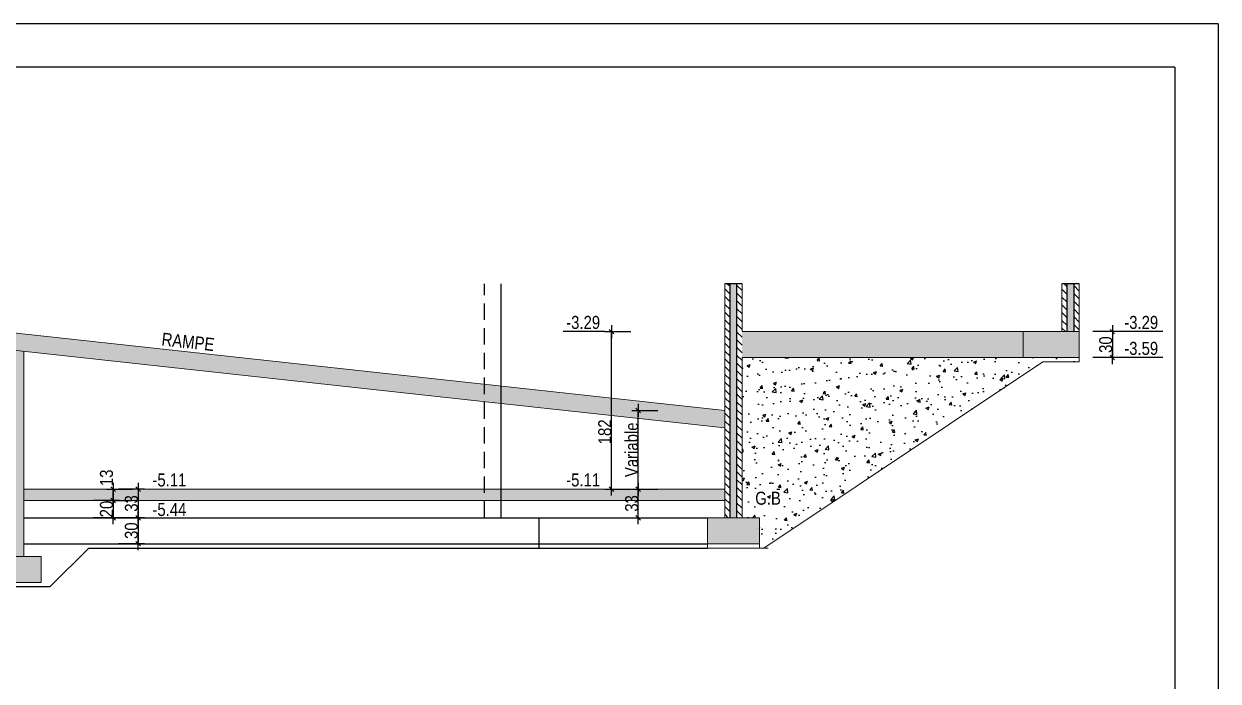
# Model space of a CAD drawing. Header units: centimetres. Extents: x 16433 to 114398, y -50094 to -12305.
# Drawn here: x 59858 to 61238, y -17574 to -16814 of the extents above; entities that cross this region are included whole.
import ezdxf

# ---------------------------------------------------------------- set-up
doc = ezdxf.new("R2010")
doc.units = ezdxf.units.CM
doc.header["$LTSCALE"] = 0.5
doc.linetypes.add('CACHEX2', pattern=[19.05, 12.7, -6.35])
doc.layers.get('0').update_dxf_attribs({"linetype": 'CONTINUOUS'})
doc.layers.get('DEFPOINTS').update_dxf_attribs({"linetype": 'CONTINUOUS'})
for name, color, linetype in [('01_cote_gen', 4, 'CONTINUOUS'), ('01_linteaux', 2, 'CONTINUOUS'), ('01_poch_murs', 253, 'CONTINUOUS'), ('01_texte', 230, 'CONTINUOUS'), ('AA_COTES', 2, 'CONTINUOUS')]:
    doc.layers.add(name, color=color, linetype=linetype)
doc.layers.add('01_murs_coup', color=5, linetype='CONTINUOUS', lineweight=60)
doc.styles.add('ARIAL NA', font='ARIALN.TTF')
doc.styles.add('STYLE2', font='ARIALN.TTF')
doc.dimstyles.new('JB50', dxfattribs={"dimscale": 0.1, "dimtxt": 150, "dimasz": 15, "dimexe": 0.1, "dimexo": 0.1, "dimgap": 0.09, "dimtad": 1, "dimdec": 1, "dimdsep": 46, "dimtxsty": 'STYLE2', "dimblk1": 'BOND_G', "dimblk2": 'BOND_D', "dimsah": 1, "dimcen": 1.5, "dimdle": 0.01, "dimse1": 1, "dimse2": 1, "dimclrd": 4, "dimclre": 2, "dimclrt": 6, "dimazin": 2, "dimtfac": 2.333333, "dimtdec": 1, "dimtix": 1, "dimtmove": 2, "dimatfit": 3, "dimldrblk": 'BOND_G', "dimfxl": 1, "dimtolj": 1, "dimtzin": 0, "dimarcsym": 0})

# ---------------------------------------------------------------- blocks, each defined once
blk = doc.blocks.new('BOND_G')
at = {"layer": 'AA_COTES', "color": 0}
for p, q in [((0, -5), (0, 15)), ((5, 0), (-5, 0)), ((1.77, 1.77), (-1.77, -1.77))]:
    blk.add_line(p, q, dxfattribs=at)
blk = doc.blocks.new('BOND_D')
at = {"layer": 'AA_COTES', "color": 0}
for p, q in [((5, 0), (-5, 0)), ((-1.77, -1.77), (1.77, 1.77)), ((0, 5), (0, -15))]:
    blk.add_line(p, q, dxfattribs=at)
blk = doc.blocks.new('*D1488')
at = {"layer": '01_cote_gen', "color": 4, "lineweight": -2, "transparency": 16777216}
blk.add_line((59757.2, -17395.5), (59757.2, -17353.5), dxfattribs=at)
at = {"layer": 'DEFPOINTS', "color": 0, "transparency": 16777216}
for p in [(59757.2, -17352), (59857.9, -17352), (59817.5, -17397)]:
    blk.add_point(p, dxfattribs=at)
at = {"layer": '01_cote_gen', "color": 4, "lineweight": -2, "transparency": 16777216, "xscale": 1.5, "yscale": 1.5, "zscale": 1.5}
for name, p, rotation in [('BOND_D', (59757.2, -17352), 90), ('BOND_G', (59757.2, -17397), 270)]:
    blk.add_blockref(name, p, dxfattribs=dict(at, rotation=rotation))
at = {"layer": '01_cote_gen', "color": 6, "transparency": 16777216, "insert": (59749.5, -17374.5), "char_height": 15, "attachment_point": 5, "rotation": 90, "style": 'STYLE2'}
blk.add_mtext('\\A1;45', dxfattribs=at)
blk = doc.blocks.new('*D1489')
at = {"layer": '01_cote_gen', "color": 4, "lineweight": -2, "transparency": 16777216}
blk.add_line((59989.9, -17353.5), (59989.9, -17383.5), dxfattribs=at)
at = {"layer": 'DEFPOINTS', "color": 0, "transparency": 16777216}
for p in [(59982.7, -17352), (59986.7, -17385), (59989.9, -17385)]:
    blk.add_point(p, dxfattribs=at)
at = {"layer": '01_cote_gen', "color": 4, "lineweight": -2, "transparency": 16777216, "xscale": 1.5, "yscale": 1.5, "zscale": 1.5}
for name, p, rotation in [('BOND_G', (59989.9, -17352), 90), ('BOND_D', (59989.9, -17385), 270)]:
    blk.add_blockref(name, p, dxfattribs=dict(at, rotation=rotation))
at = {"layer": '01_cote_gen', "color": 6, "transparency": 16777216, "insert": (59982.2, -17368.5), "char_height": 15, "attachment_point": 5, "rotation": 90, "style": 'STYLE2'}
blk.add_mtext('\\A1;33', dxfattribs=at)
blk = doc.blocks.new('*D1490')
at = {"layer": '01_cote_gen', "color": 4, "lineweight": -2, "transparency": 16777216}
blk.add_line((59961, -17363.5), (59961, -17353.5), dxfattribs=at)
at = {"layer": 'DEFPOINTS', "color": 0, "transparency": 16777216}
for p in [(59952.1, -17352), (59961, -17352), (59952.1, -17365)]:
    blk.add_point(p, dxfattribs=at)
at = {"layer": '01_cote_gen', "color": 4, "lineweight": -2, "transparency": 16777216, "xscale": 1.5, "yscale": 1.5, "zscale": 1.5}
for name, p, rotation in [('BOND_D', (59961, -17352), 90), ('BOND_G', (59961, -17365), 270)]:
    blk.add_blockref(name, p, dxfattribs=dict(at, rotation=rotation))
at = {"layer": '01_cote_gen', "color": 6, "transparency": 16777216, "insert": (59953.4, -17338.9), "char_height": 15, "attachment_point": 5, "rotation": 90, "style": 'STYLE2'}
blk.add_mtext('\\A1;13', dxfattribs=at)
blk = doc.blocks.new('*D1491')
at = {"layer": '01_cote_gen', "color": 4, "lineweight": -2, "transparency": 16777216}
blk.add_line((59961, -17366.5), (59961, -17383.5), dxfattribs=at)
at = {"layer": 'DEFPOINTS', "color": 0, "transparency": 16777216}
for p in [(59938.5, -17365), (59942.2, -17385), (59961, -17385)]:
    blk.add_point(p, dxfattribs=at)
at = {"layer": '01_cote_gen', "color": 4, "lineweight": -2, "transparency": 16777216, "xscale": 1.5, "yscale": 1.5, "zscale": 1.5}
for name, p, rotation in [('BOND_G', (59961, -17365), 90), ('BOND_D', (59961, -17385), 270)]:
    blk.add_blockref(name, p, dxfattribs=dict(at, rotation=rotation))
at = {"layer": '01_cote_gen', "color": 6, "transparency": 16777216, "insert": (59953.4, -17375), "char_height": 15, "attachment_point": 5, "rotation": 90, "style": 'STYLE2'}
blk.add_mtext('\\A1;20', dxfattribs=at)
blk = doc.blocks.new('*D1492')
at = {"layer": '01_cote_gen', "color": 4, "lineweight": -2, "transparency": 16777216}
blk.add_line((59989.9, -17386.5), (59989.9, -17413.5), dxfattribs=at)
at = {"layer": 'DEFPOINTS', "color": 0, "transparency": 16777216}
for p in [(60010.1, -17385), (59989.9, -17415), (60010.1, -17415)]:
    blk.add_point(p, dxfattribs=at)
at = {"layer": '01_cote_gen', "color": 4, "lineweight": -2, "transparency": 16777216, "xscale": 1.5, "yscale": 1.5, "zscale": 1.5}
for name, p, rotation in [('BOND_G', (59989.9, -17385), 90), ('BOND_D', (59989.9, -17415), 270)]:
    blk.add_blockref(name, p, dxfattribs=dict(at, rotation=rotation))
at = {"layer": '01_cote_gen', "color": 6, "transparency": 16777216, "insert": (59982.2, -17400), "char_height": 15, "attachment_point": 5, "rotation": 90, "style": 'STYLE2'}
blk.add_mtext('\\A1;30', dxfattribs=at)
blk = doc.blocks.new('*D1493')
at = {"layer": '01_cote_gen', "color": 4, "lineweight": -2, "transparency": 16777216}
blk.add_line((60567.9, -17383.5), (60567.9, -17353.5), dxfattribs=at)
at = {"layer": 'DEFPOINTS', "color": 0, "transparency": 16777216}
for p in [(60567.9, -17352), (60615.3, -17352), (60615.3, -17385)]:
    blk.add_point(p, dxfattribs=at)
at = {"layer": '01_cote_gen', "color": 4, "lineweight": -2, "transparency": 16777216, "xscale": 1.5, "yscale": 1.5, "zscale": 1.5}
for name, p, rotation in [('BOND_D', (60567.9, -17352), 90), ('BOND_G', (60567.9, -17385), 270)]:
    blk.add_blockref(name, p, dxfattribs=dict(at, rotation=rotation))
at = {"layer": '01_cote_gen', "color": 6, "transparency": 16777216, "insert": (60560.3, -17368.5), "char_height": 15, "attachment_point": 5, "rotation": 90, "style": 'STYLE2'}
blk.add_mtext('\\A1;33', dxfattribs=at)
blk = doc.blocks.new('*D1494')
at = {"layer": '01_cote_gen', "color": 4, "lineweight": -2, "transparency": 16777216}
blk.add_line((60536.8, -17350.5), (60536.8, -17171.5), dxfattribs=at)
at = {"layer": 'DEFPOINTS', "color": 0, "transparency": 16777216}
for p in [(60536.8, -17170), (60685.3, -17170), (60587.9, -17352)]:
    blk.add_point(p, dxfattribs=at)
at = {"layer": '01_cote_gen', "color": 4, "lineweight": -2, "transparency": 16777216, "xscale": 1.5, "yscale": 1.5, "zscale": 1.5}
for name, p, rotation in [('BOND_D', (60536.8, -17170), 90), ('BOND_G', (60536.8, -17352), 270)]:
    blk.add_blockref(name, p, dxfattribs=dict(at, rotation=rotation))
at = {"layer": '01_cote_gen', "color": 6, "transparency": 16777216, "insert": (60529.2, -17285.8), "char_height": 15, "attachment_point": 5, "rotation": 90, "style": 'STYLE2'}
blk.add_mtext('\\A1;182', dxfattribs=at)
blk = doc.blocks.new('*D1495')
at = {"layer": '01_cote_gen', "color": 4, "lineweight": -2, "transparency": 16777216}
blk.add_line((60567.9, -17350.5), (60567.9, -17262.5), dxfattribs=at)
at = {"layer": 'DEFPOINTS', "color": 0, "transparency": 16777216}
for p in [(60567.9, -17261), (60667.9, -17261), (60667.9, -17352)]:
    blk.add_point(p, dxfattribs=at)
at = {"layer": '01_cote_gen', "color": 4, "lineweight": -2, "transparency": 16777216, "xscale": 1.5, "yscale": 1.5, "zscale": 1.5}
for name, p, rotation in [('BOND_D', (60567.9, -17261), 90), ('BOND_G', (60567.9, -17352), 270)]:
    blk.add_blockref(name, p, dxfattribs=dict(at, rotation=rotation))
at = {"layer": '01_cote_gen', "color": 6, "transparency": 16777216, "insert": (60560.3, -17306.5), "char_height": 15, "attachment_point": 5, "rotation": 90, "style": 'STYLE2'}
blk.add_mtext('\\A1;Variable', dxfattribs=at)
blk = doc.blocks.new('*D1496')
at = {"layer": '01_cote_gen', "color": 4, "lineweight": -2, "transparency": 16777216}
blk.add_line((61115.7, -17171.5), (61115.7, -17198.5), dxfattribs=at)
at = {"layer": 'DEFPOINTS', "color": 0, "transparency": 16777216}
for p in [(61057.9, -17170), (61057.9, -17200), (61115.7, -17200)]:
    blk.add_point(p, dxfattribs=at)
at = {"layer": '01_cote_gen', "color": 4, "lineweight": -2, "transparency": 16777216, "xscale": 1.5, "yscale": 1.5, "zscale": 1.5}
for name, p, rotation in [('BOND_G', (61115.7, -17170), 90), ('BOND_D', (61115.7, -17200), 270)]:
    blk.add_blockref(name, p, dxfattribs=dict(at, rotation=rotation))
at = {"layer": '01_cote_gen', "color": 6, "transparency": 16777216, "insert": (61108.1, -17185), "char_height": 15, "attachment_point": 5, "rotation": 90, "style": 'STYLE2'}
blk.add_mtext('\\A1;30', dxfattribs=at)

msp = doc.modelspace()

# ---------------------------------------------------------------- hatches: boundary and pattern name
at = {"layer": '01_linteaux', "linetype": 'CACHEX2', "ltscale": 2}
h = msp.add_hatch(dxfattribs=at)
h.set_pattern_fill('ANSI31', color=256, scale=2, angle=-90)
h.set_pattern_definition([(315, (-6623.4963, 501.01), (4.49012806, 4.49012806), [])])
h.paths.add_polyline_path([(60673.906, -17114.81), (60667.906, -17114.81), (60667.906, -17384.99), (60673.906, -17384.99)])
h.paths.add_polyline_path([(60687.906, -17114.81), (60681.906, -17114.81), (60681.906, -17384.99), (60687.906, -17384.99)])
h = msp.add_hatch(dxfattribs=at)
h.set_pattern_fill('ANSI31', color=256, scale=2, angle=-90)
h.set_pattern_definition([(315, (-6233.9325, 716.01), (4.49012806, 4.49012806), [])])
h.paths.add_polyline_path([(61063.47, -17114.81), (61057.47, -17114.81), (61057.47, -17169.99), (61063.47, -17169.99)])
h.paths.add_polyline_path([(61077.47, -17114.81), (61071.47, -17114.81), (61071.47, -17169.99), (61077.47, -17169.99)])
at = {"layer": '01_poch_murs'}
h = msp.add_hatch(color=256, dxfattribs=at)
h.dxf.hatch_style = 1
h.paths.add_polyline_path([(60681.906, -17114.81), (60673.906, -17114.81), (60673.906, -17384.99), (60681.906, -17384.99)])
h = msp.add_hatch(color=256, dxfattribs=at)
h.dxf.hatch_style = 1
h.paths.add_polyline_path([(61071.47, -17114.81), (61063.47, -17114.81), (61063.47, -17169.99), (61071.47, -17169.99)])
h = msp.add_hatch(color=256, dxfattribs=at)
h.dxf.hatch_style = 1
h.paths.add_polyline_path([(58882.891, -17429.99), (58817.892, -17429.99), (58817.892, -17459.99), (58882.891, -17459.99)])
h.paths.add_polyline_path([(59837.901, -17396.99), (58847.892, -17396.99), (58847.892, -17409.99), (59320.399, -17409.99), (59320.399, -17429.99), (59360.402, -17429.99), (59360.402, -17409.99), (59837.901, -17409.99)])
h.paths.add_polyline_path([(59675.906, -17152.99), (58837.892, -17152.99), (58837.892, -17172.99), (59227.901, -17172.99), (59227.901, -17187.99), (59312.901, -17187.99), (59312.901, -17172.99), (59674.821, -17172.99), (60409.577, -17252.984), (60667.906, -17281.109), (60667.906, -17260.99)])
h.paths.add_polyline_path([(59857.901, -17192.922), (59837.901, -17190.745), (59837.901, -17429.99), (59857.901, -17429.99)])
h.paths.add_polyline_path([(59877.901, -17429.99), (59817.901, -17429.99), (59817.901, -17459.99), (59877.901, -17459.99)])
h.paths.add_polyline_path([(60667.906, -17351.99), (59857.901, -17351.99), (59857.901, -17364.99), (60667.906, -17364.99)])
h.paths.add_polyline_path([(60707.906, -17384.99), (60647.906, -17384.99), (60647.906, -17414.99), (60707.906, -17414.99)])
h.paths.add_polyline_path([(60687.906, -17199.99), (61012.47, -17199.99), (61012.47, -17169.99), (60687.906, -17169.99), (60687.906, -17384.99), (60667.906, -17384.99), (60667.906, -17384.99), (60687.906, -17384.99)])
h = msp.add_hatch(color=256, dxfattribs=at)
h.dxf.hatch_style = 1
h.paths.add_polyline_path([(61077.47, -17169.99), (61012.47, -17169.99), (61012.47, -17199.99), (61077.47, -17199.99)])
h = msp.add_hatch(dxfattribs=at)
h.set_pattern_fill('AR-CONC', color=256, scale=0.2)
h.set_pattern_definition([(50, (0, -43.922), (36.436934, -3.187817), [3.81, -41.91]), (355, (0, -43.922), (-7.048684, 38.21137), [3.048, -33.528117]), (100.451445, (3.036, -44.188), (29.38825, 35.02355), [3.238002, -35.618049]), (46.1842, (0, -33.762), (54.215808, -8.408466), [5.715, -62.865]), (96.63556, (4.52, -34.463), (47.480827, 49.485225), [4.857005, -53.42712]), (351.18415, (0, -33.76), (47.480827, 49.485225), [4.571993, -50.291946]), (21, (5.08, -36.302), (30.322878, -20.45304), [3.81, -41.91]), (326, (5.08, -36.302), (12.360406, 36.837593), [3.048, -33.528]), (71.451445, (7.607, -38.007), (42.683284, 16.384554), [3.238002, -35.617988]), (37.5, (0, -43.922), (0.6177207, 16.9110078), [0, -33.1216, 0, -34.036, 0, -33.655]), (7.5, (0, -43.922), (13.3639325, 20.036115), [0, -19.4056, 0, -32.3596, 0, -12.827]), (327.5, (-11.328, -43.922), (27.118119, -1.1457488), [0, -12.7, 0, -39.624, 0, -52.578]), (317.5, (-16.408, -43.922), (29.625836, 5.085298), [0, -16.51, 0, -26.3144, 0, -37.338])])
h.paths.add_polyline_path([(61035.406, -17204.99), (61077.47, -17204.99), (61077.47, -17199.99), (60687.906, -17199.99), (60687.906, -17384.99), (60707.906, -17384.99), (60707.906, -17419.99), (60712.906, -17419.99)])
h.paths.add_polyline_path([(60699.14, -17374.103), (60736.512, -17374.103), (60736.512, -17350.82), (60699.14, -17350.82)], flags=24)

# ---------------------------------------------------------------- linework, layer by layer
msp.add_line((61237.934, -16814.429), (61237.934, -19529.429))
at = {"layer": '01_cote_gen'}
msp.add_line((61237.934, -16814.429), (55297.934, -16814.429), dxfattribs=at)
at = {"layer": '01_linteaux', "linetype": 'CACHEX2', "ltscale": 3}
msp.add_line((60390.233, -17384.99), (60390.233, -17114.81), dxfattribs=at)
at = {"layer": '01_linteaux'}
for p, q in [((60409.577, -17384.99), (60409.577, -17114.81)), ((60673.906, -17384.99), (60673.906, -17114.81)), ((60681.906, -17384.99), (60681.906, -17114.81)), ((61063.47, -17169.99), (61063.47, -17114.81)), ((61071.47, -17169.99), (61071.47, -17114.81)), ((59857.901, -17384.99), (60647.906, -17384.99)), ((60453.521, -17419.99), (60453.521, -17384.99)), ((59857.901, -17414.99), (60647.906, -17414.99)), ((59887.901, -17464.99), (59932.901, -17419.99)), ((59932.901, -17419.99), (60647.906, -17419.99)), ((59887.901, -17464.99), (58882.891, -17464.99))]:
    msp.add_line(p, q, dxfattribs=at)
at = {"layer": '01_murs_coup', "linetype": 'Continuous', "lineweight": 0}
for p, q in [((60667.906, -17384.99), (60667.906, -17114.81)), ((60687.906, -17169.99), (60687.906, -17114.81)), ((61057.465, -17169.99), (61057.465, -17114.81)), ((61077.47, -17199.99), (61077.47, -17114.81)), ((60667.906, -17260.99), (59675.906, -17152.99)), ((60409.577, -17252.984), (59674.821, -17172.99)), ((60687.906, -17169.99), (61057.465, -17169.99)), ((61012.47, -17169.99), (61077.47, -17169.99)), ((61012.47, -17199.99), (61012.47, -17169.99)), ((59857.901, -17429.99), (59857.901, -17192.922)), ((60687.906, -17384.99), (60687.906, -17199.99)), ((60687.906, -17199.99), (61077.47, -17199.99)), ((60712.906, -17419.99), (61035.406, -17204.99)), ((61035.406, -17204.99), (61077.47, -17204.99)), ((61077.47, -17199.99), (61077.47, -17204.99)), ((60667.906, -17281.109), (60409.577, -17252.984)), ((59857.901, -17351.99), (60667.906, -17351.99)), ((59857.901, -17364.99), (60667.906, -17364.99)), ((60647.906, -17419.99), (60647.906, -17384.99)), ((60647.906, -17384.99), (60707.906, -17384.99)), ((60707.906, -17419.99), (60707.906, -17384.99)), ((60647.906, -17414.99), (60707.906, -17414.99)), ((60647.906, -17419.99), (60707.906, -17419.99)), ((60707.906, -17419.99), (60717.906, -17419.99)), ((59817.901, -17429.99), (59877.901, -17429.99)), ((59877.901, -17459.99), (59877.901, -17429.99)), ((59817.901, -17459.99), (59877.901, -17459.99))]:
    msp.add_line(p, q, dxfattribs=at)
at = {"layer": '01_poch_murs'}
for p, q in [((60687.906, -17114.81), (60667.906, -17114.81)), ((61077.47, -17114.81), (61057.465, -17114.81))]:
    msp.add_line(p, q, dxfattribs=at)
at = {"layer": '01_texte'}
for p, q in [((61187.934, -16864.429), (55347.934, -16864.429)), ((61187.934, -16864.429), (61187.934, -19529.429)), ((60529.346, -17169.99), (60481.033, -17169.99)), ((61174.22, -17169.99), (61123.226, -17169.99)), ((61174.22, -17199.99), (61123.226, -17199.99))]:
    msp.add_line(p, q, dxfattribs=at)

# ---------------------------------------------------------------- texts
at = {"layer": '01_texte', "style": 'ARIAL NA'}
for s, p in [('-3.29', (60484.603, -17166.855)), ('-3.29', (61129.477, -17166.855)), ('-3.59', (61129.477, -17196.855)), ('-5.11', (60006.467, -17348.855)), ('-5.11', (60484.603, -17348.855)), ('G.B', (60703.021, -17369.967)), ('-5.44', (60006.467, -17383.003))]:
    msp.add_text(s, height=15, dxfattribs=at).set_placement(p)
msp.add_text('RAMPE', height=15, rotation=353.786625, dxfattribs=at).set_placement((60016.432, -17185.936))

# ---------------------------------------------------------------- dimensions: what is measured, and where the dimension line sits
at = {"layer": '01_cote_gen'}
for base, p1, p2, picture, middle in [((60536.846, -17169.99), (60587.865, -17351.99), (60685.331, -17169.99), '*D1494', (60529.179, -17285.759)), ((59961.038, -17351.99), (59952.141, -17364.99), (59952.141, -17351.99), '*D1490', (59953.37, -17338.928))]:
    dim = msp.add_linear_dim(base=base, p1=p1, p2=p2, angle=90, dimstyle='JB50', dxfattribs=at)
    dim.commit()
    dim.dimension.update_dxf_attribs({"geometry": picture, "text_midpoint": middle, "dimtype": 160})
for base, p1, p2, picture, middle in [((61115.726, -17199.99), (61057.904, -17169.99), (61057.904, -17199.99), '*D1496', (61108.059, -17184.99)), ((59757.167, -17351.99), (59817.534, -17396.99), (59857.901, -17351.99), '*D1488', (59749.53, -17374.49)), ((59989.864, -17384.99), (59982.746, -17351.99), (59986.661, -17384.99), '*D1489', (59982.196, -17368.49)), ((60567.94, -17351.99), (60615.253, -17384.99), (60615.253, -17351.99), '*D1493', (60560.272, -17368.49)), ((59961.038, -17384.99), (59938.538, -17364.99), (59942.177, -17384.99), '*D1491', (59953.37, -17374.99)), ((59989.864, -17414.99), (60010.148, -17384.99), (60010.148, -17414.99), '*D1492', (59982.196, -17399.99))]:
    dim = msp.add_linear_dim(base=base, p1=p1, p2=p2, angle=90, dimstyle='JB50', dxfattribs=at)
    dim.commit()
    dim.dimension.update_dxf_attribs({"geometry": picture, "text_midpoint": middle})
dim = msp.add_linear_dim(base=(60567.94, -17260.99), p1=(60667.906, -17351.99), p2=(60667.906, -17260.99), angle=90, text='Variable', dimstyle='JB50', dxfattribs=at)
dim.commit()
dim.dimension.update_dxf_attribs({"geometry": '*D1495', "text_midpoint": (60560.308, -17306.49)})

doc.saveas('drawing.dxf')
